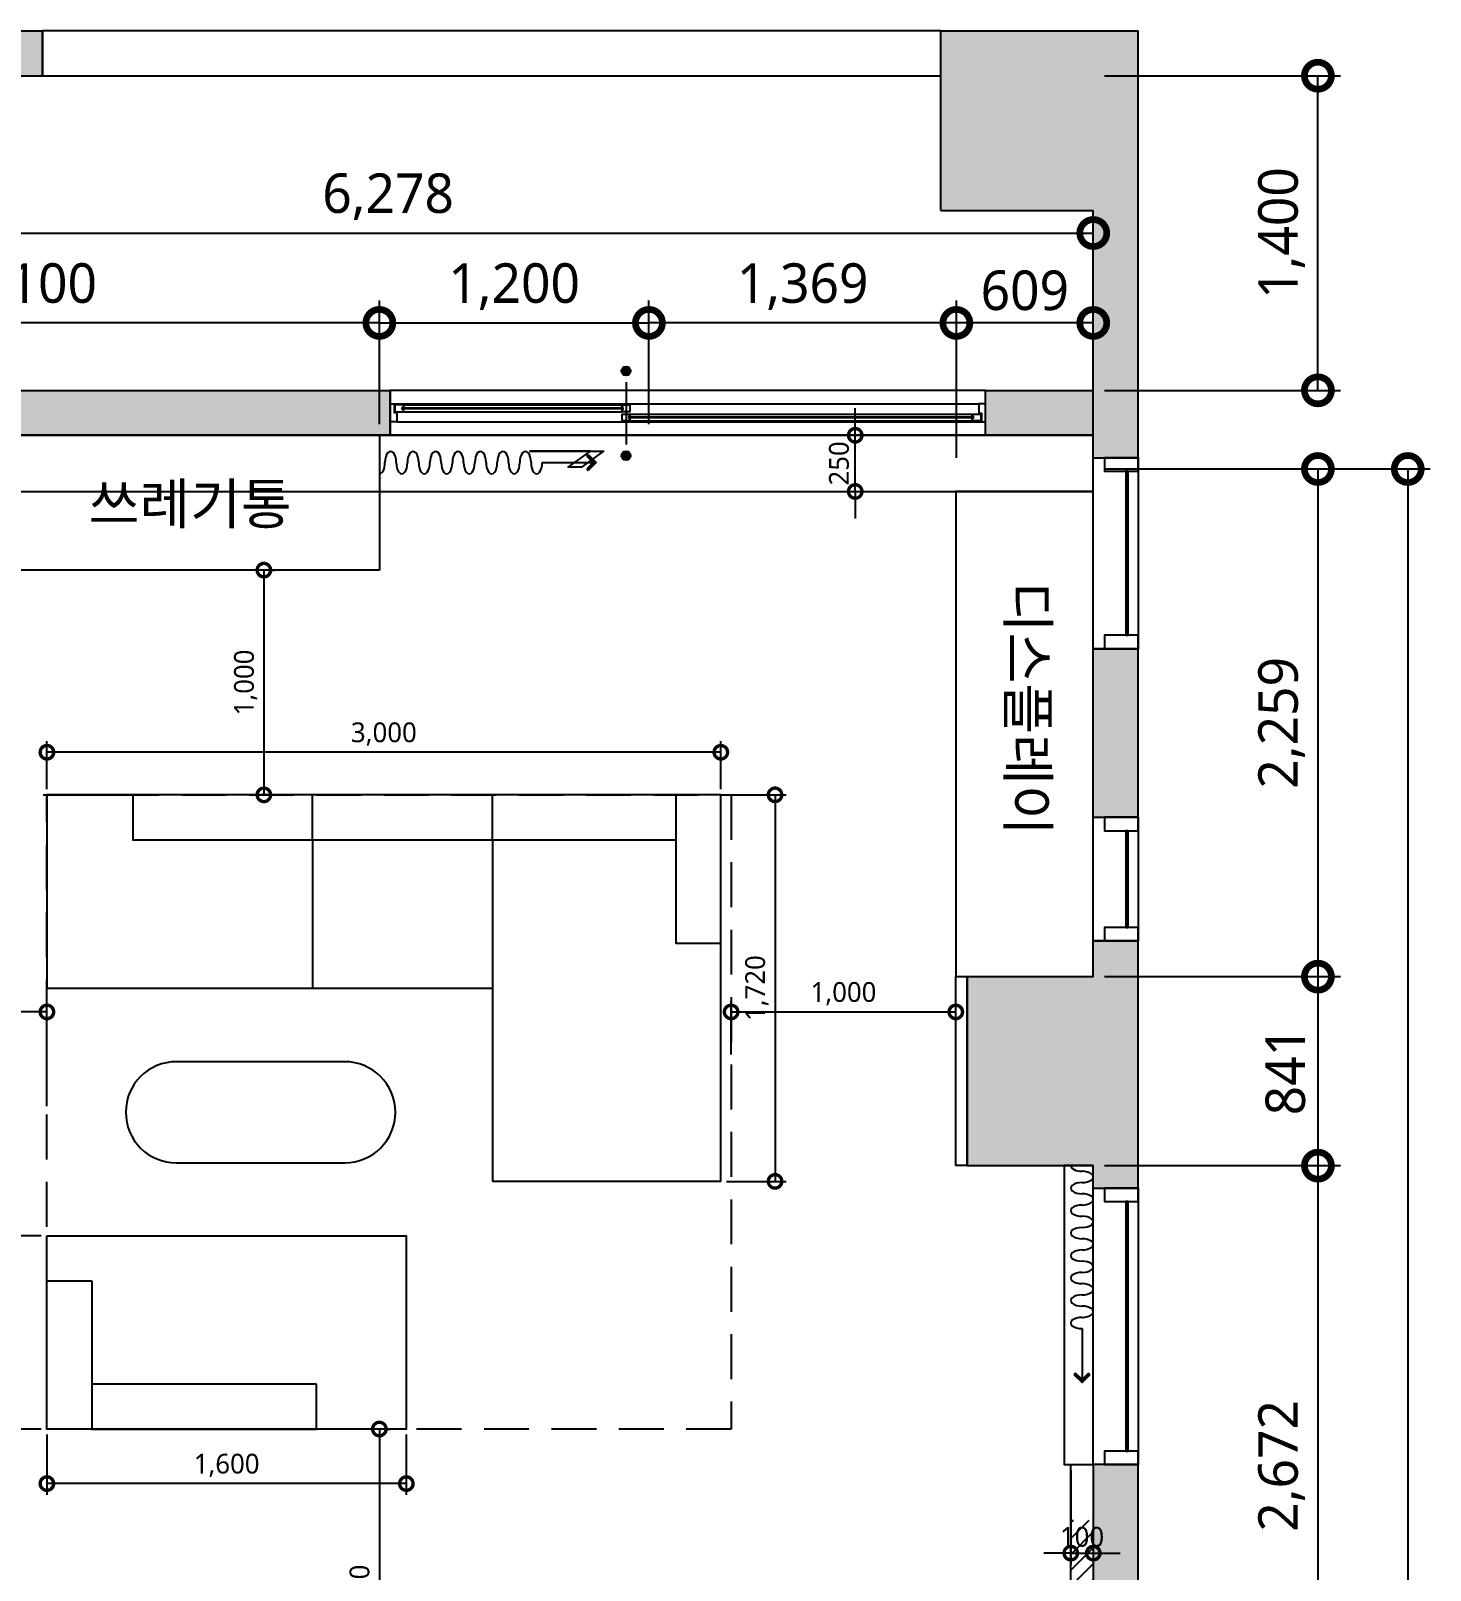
# Model space of a CAD drawing. Extents: x 11477420 to 23072185, y -28506554 to -14238804.
# Drawn here: x 11533144 to 11539374, y -14250285 to -14243434 of the extents above; entities that cross this region are included whole.
import ezdxf
from ezdxf.enums import TextEntityAlignment as Align

# ---------------------------------------------------------------- set-up
doc = ezdxf.new("R2010")
doc.units = 0
doc.header["$LTSCALE"] = 50
doc.header["$MEASUREMENT"] = 0
doc.linetypes.add('DH-HID2', pattern=[1.2, 0.8, -0.4])
doc.layers.get('0').update_dxf_attribs({"linetype": 'CONTINUOUS'})
doc.layers.get('DEFPOINTS').update_dxf_attribs({"linetype": 'CONTINUOUS'})
for name, color, linetype in [('01. F-소품', 3, 'CONTINUOUS'), ('03-TEXT', 3, 'CONTINUOUS'), ('06-LIGHT', 4, 'CONTINUOUS'), ('07-DIM WAL', 5, 'CONTINUOUS'), ('1.천장.벽체선(내벽)', 3, 'CONTINUOUS'), ('2CONTINUOUS', 2, 'CONTINUOUS'), ('3 가구-붙박이', 6, 'CONTINUOUS'), ('3.기호.계단선', 30, 'CONTINUOUS'), ('8.패턴선', 8, 'CONTINUOUS'), ('C-WIN', 4, 'CONTINUOUS'), ('CO-DOOR', 8, 'CONTINUOUS'), ('FINISH', 6, 'CONTINUOUS'), ('FU-FURM', 251, 'DH-HID2')]:
    doc.layers.add(name, color=color, linetype=linetype)
doc.styles.add('DAWIN', font='NanumSquareR.ttf')
doc.styles.add('맑은 고딕', font='malgun.ttf')
doc.linetypes.add('BATTING', pattern='A,0.00254,-2.54,[134,ltypeshp.shx,S=2.54,R=0,X=-2.54,Y=0],-5.08,[134,ltypeshp.shx,S=2.54,R=180,X=2.54,Y=0],-2.54', length=10.16254)
doc.dimstyles.new('40', dxfattribs={"dimscale": 40, "dimtxt": 2.2, "dimasz": 3, "dimexe": 1.25, "dimexo": 0.625, "dimtad": 1, "dimdec": 0, "dimzin": 0, "dimdsep": 46, "dimlunit": 6, "dimtxsty": 'DAWIN', "dimblk1": 'DOTSMALL', "dimblk2": 'DOTSMALL', "dimsah": 1, "dimcen": 0.001, "dimclrd": 1, "dimclre": 1, "dimclrt": 3, "dimadec": 0, "dimazin": 0, "dimtfac": 1, "dimtdec": 0, "dimtix": 1, "dimtmove": 2, "dimatfit": 3, "dimldrblk": 'DOTSMALL', "dimfxl": 0, "dimtolj": 1, "dimtzin": 0, "dimarcsym": 0})
doc.dimstyles.new('80', dxfattribs={"dimscale": 80, "dimtxt": 2.2, "dimasz": 3, "dimexe": 1.25, "dimexo": 0.625, "dimtad": 1, "dimdec": 0, "dimzin": 0, "dimdsep": 46, "dimlunit": 6, "dimtxsty": 'DAWIN', "dimblk1": 'DOTSMALL', "dimblk2": 'DOTSMALL', "dimsah": 1, "dimcen": 0.001, "dimclrd": 1, "dimclre": 1, "dimclrt": 3, "dimadec": 0, "dimazin": 0, "dimtfac": 1, "dimtdec": 0, "dimtix": 1, "dimtmove": 2, "dimatfit": 3, "dimldrblk": 'DOTSMALL', "dimfxl": 0, "dimtolj": 1, "dimtzin": 0, "dimarcsym": 0})

# ---------------------------------------------------------------- blocks, each defined once
blk = doc.blocks.new('flooor')
at = {"layer": '8.패턴선', "ltscale": 30}
h = blk.add_hatch(color=256, dxfattribs=at)
h.dxf.hatch_style = 1
h.paths.add_polyline_path([(11507656.8, -14172891.8), (11491856.8, -14172891.8), (11491856.8, -14188496.8), (11492056.8, -14188496.8), (11492056.8, -14187881.8), (11492216.8, -14187881.8), (11492216.8, -14187096.8), (11492056.8, -14187096.8), (11492056.8, -14177741.8), (11494956.8, -14177741.8), (11494956.8, -14177541.8), (11492056.8, -14177541.8), (11492056.8, -14173091.8), (11494756.8, -14173091.8), (11494756.8, -14176541.8), (11494956.8, -14176541.8), (11494956.8, -14173091.8), (11500056.8, -14173091.8), (11500056.8, -14176141.8), (11500256.8, -14176141.8), (11500256.8, -14173091.8), (11503456.8, -14173091.8), (11503456.8, -14176141.8), (11503656.8, -14176141.8), (11503656.8, -14175391.8), (11504256.8, -14175391.8), (11504256.8, -14175302.3), (11504246.8, -14175302.3), (11504246.8, -14175262.3), (11504256.8, -14175191.8), (11503656.8, -14175191.8), (11503656.8, -14173091.8), (11505856.8, -14173091.8), (11505856.8, -14175191.8), (11505256.8, -14175191.8), (11505256.8, -14175262.3), (11505266.8, -14175262.3), (11505266.8, -14175316.8), (11505256.8, -14175316.8), (11505256.8, -14175391.8), (11506056.8, -14175391.8), (11506056.8, -14174691.8), (11509204.8, -14174691.8), (11509204.8, -14174491.8), (11506056.8, -14174491.8), (11506056.8, -14173091.8), (11507656.8, -14173091.8)])
h.paths.add_polyline_path([(11499856.8, -14177741.8), (11504356.8, -14177741.8), (11504356.8, -14177541.8), (11499106.8, -14177541.8), (11499106.8, -14177566.8), (11499106.8, -14177716.8), (11499106.8, -14177741.8), (11499106.8, -14177991.8), (11499856.8, -14177991.8)], flags=17)
h.paths.add_polyline_path([(11506056.8, -14177541.8), (11505856.8, -14177541.8), (11505356.8, -14177541.8), (11505356.8, -14177741.8), (11505356.8, -14177941.8), (11506056.8, -14177941.8)], flags=17)
h.paths.add_polyline_path([(11512534.8, -14172891.8), (11511656.8, -14172891.8), (11511656.8, -14173091.8), (11511656.8, -14173691.8), (11512334.8, -14173691.8), (11512334.8, -14174491.8), (11511854.8, -14174491.8), (11511854.8, -14174691.8), (11512334.8, -14174691.8), (11512334.8, -14174791.8), (11512534.8, -14174791.8)])
h.paths.add_polyline_path([(11512534.8, -14175641.8), (11512384.8, -14175641.8), (11512334.8, -14175641.8), (11512334.8, -14176391.8), (11512534.8, -14176391.8)])
h.paths.add_polyline_path([(11512534.8, -14176941.8), (11512384.8, -14176941.8), (11512334.8, -14176941.8), (11512334.8, -14177100.8), (11511772.8, -14177100.8), (11511772.8, -14177941.8), (11512334.8, -14177941.8), (11512334.8, -14178041.8), (11512534.8, -14178041.8)])
h.paths.add_polyline_path([(11512534.8, -14179271.8), (11512384.8, -14179271.8), (11512334.8, -14179271.8), (11512334.8, -14179836.8), (11512534.8, -14179836.8)])
h.paths.add_polyline_path([(11512256.8, -14184446.8), (11511656.8, -14184446.8), (11511656.8, -14185146.8), (11512256.8, -14185146.8)])
h.paths.add_polyline_path([(11507213.8, -14187066.8), (11506733.8, -14187066.8), (11506733.8, -14187846.8), (11507213.8, -14187846.8)], flags=17)
h.paths.add_polyline_path([(11499706.8, -14186781.8), (11499221.8, -14186781.8), (11499221.8, -14187556.8), (11499706.8, -14187556.8)], flags=17)
at = {"layer": 'C-WIN', "ltscale": 30}
h = blk.add_hatch(color=256, dxfattribs=at)
h.dxf.hatch_style = 1
edge = h.paths.add_edge_path()
edge.add_arc((11510254.8, -14174405.7), 20, 0, 360)
h = blk.add_hatch(color=256, dxfattribs=at)
h.dxf.hatch_style = 1
edge = h.paths.add_edge_path()
edge.add_arc((11510254.8, -14174782.7), 20, 0, 360, ccw=False)
at = {"layer": '2CONTINUOUS', "ltscale": 30}
for p, q in [((11491856.8, -14172891.8), (11507656.8, -14172891.8)), ((11507656.8, -14173091.8), (11507656.8, -14172891.8)), ((11511656.8, -14172891.8), (11512534.8, -14172891.8)), ((11511656.8, -14173691.8), (11511656.8, -14172891.8)), ((11512534.8, -14174791.8), (11512534.8, -14172891.8)), ((11506056.8, -14173091.8), (11507656.8, -14173091.8)), ((11511656.8, -14173691.8), (11512334.8, -14173691.8)), ((11512334.8, -14174491.8), (11512334.8, -14173691.8)), ((11506056.8, -14174491.8), (11509204.8, -14174491.8)), ((11509204.8, -14174691.8), (11509204.8, -14174491.8)), ((11511854.8, -14174491.8), (11512334.8, -14174491.8)), ((11511854.8, -14174691.8), (11511854.8, -14174491.8)), ((11506056.8, -14174691.8), (11509204.8, -14174691.8)), ((11511854.8, -14174691.8), (11512334.8, -14174691.8)), ((11512334.8, -14174791.8), (11512334.8, -14174691.8)), ((11512334.8, -14174791.8), (11512534.8, -14174791.8)), ((11512334.8, -14176391.8), (11512334.8, -14175641.8)), ((11512334.8, -14175641.8), (11512534.8, -14175641.8)), ((11512534.8, -14176391.8), (11512534.8, -14175641.8)), ((11512334.8, -14176391.8), (11512534.8, -14176391.8)), ((11512334.8, -14177100.8), (11512334.8, -14176941.8)), ((11512334.8, -14176941.8), (11512534.8, -14176941.8)), ((11512534.8, -14178041.8), (11512534.8, -14176941.8)), ((11511772.8, -14177100.8), (11512334.8, -14177100.8)), ((11511772.8, -14177941.8), (11511772.8, -14177100.8)), ((11511772.8, -14177941.8), (11512334.8, -14177941.8)), ((11512334.8, -14178041.8), (11512334.8, -14177941.8)), ((11512334.8, -14178041.8), (11512534.8, -14178041.8))]:
    blk.add_line(p, q, dxfattribs=at)
blk.add_lwpolyline([(11512534.8, -14179271.8), (11512334.8, -14179271.8), (11512334.8, -14179836.8), (11512534.8, -14179836.8)], close=True, dxfattribs=at)
at = {"layer": 'C-WIN', "ltscale": 30}
for p, q in [((11510254.8, -14174455.7), (11510254.8, -14174732.7)), ((11509222.2, -14174551.8), (11511824.8, -14174551.8)), ((11509263.9, -14174556.8), (11510237.3, -14174556.8)), ((11509234.8, -14174592.9), (11509234.8, -14174590.8)), ((11509234.8, -14174631.8), (11511837.4, -14174631.8)), ((11509263.9, -14174586.8), (11510237.3, -14174586.8)), ((11510272.3, -14174597.1), (11511796.1, -14174597.1)), ((11510272.3, -14174627.1), (11511796.1, -14174627.1)), ((11512334.8, -14179271.8), (11512334.8, -14178041.8)), ((11512534.8, -14178041.8), (11512534.8, -14179271.8))]:
    blk.add_line(p, q, dxfattribs=at)
for points in [[(11507656.8, -14173091.8), (11511656.8, -14173091.8), (11511656.8, -14172891.8), (11507656.8, -14172891.8)], [(11509204.8, -14174691.8), (11511854.8, -14174691.8), (11511854.8, -14174491.8), (11509204.8, -14174491.8)], [(11509258.3, -14174568.5), (11509263.9, -14174566.8), (11509263.9, -14174556.8), (11509225.9, -14174556.8), (11509225.9, -14174586.8), (11509263.9, -14174586.8), (11509263.9, -14174576.8), (11509258.3, -14174575)], [(11510242.8, -14174568.5), (11510237.3, -14174566.8), (11510237.3, -14174556.8), (11510272.3, -14174556.8), (11510272.3, -14174586.8), (11510237.3, -14174586.8), (11510237.3, -14174576.8), (11510242.8, -14174575)], [(11510272.3, -14174627.1), (11510237.3, -14174627.1), (11510237.3, -14174597.1), (11510272.3, -14174597.1), (11510272.3, -14174607.1), (11510266.8, -14174608.9), (11510266.8, -14174615.3), (11510272.3, -14174617.1)], [(11511799.6, -14174614.1), (11510268.9, -14174614.1), (11510268.9, -14174610.1), (11511799.6, -14174610.1)], [(11511796.1, -14174607.1), (11511796.1, -14174597.1), (11511834.1, -14174597.1), (11511834.1, -14174627.1), (11511796.1, -14174627.1), (11511796.1, -14174617.1), (11511801.6, -14174615.3), (11511801.6, -14174608.9)], [(11512334.8, -14174791.8), (11512534.8, -14174791.8), (11512534.8, -14175641.8), (11512334.8, -14175641.8)], [(11512534.8, -14174851.8), (11512534.8, -14174791.8), (11512384.8, -14174791.8), (11512384.8, -14174851.8)], [(11512479.8, -14175581.8), (11512489.8, -14175581.8), (11512489.8, -14174851.8), (11512479.8, -14174851.8)], [(11512534.8, -14175641.8), (11512534.8, -14175581.8), (11512384.8, -14175581.8), (11512384.8, -14175641.8)], [(11512334.8, -14176391.8), (11512534.8, -14176391.8), (11512534.8, -14176941.8), (11512334.8, -14176941.8)], [(11512534.8, -14176451.8), (11512534.8, -14176391.8), (11512384.8, -14176391.8), (11512384.8, -14176451.8)], [(11512479.8, -14176881.8), (11512489.8, -14176881.8), (11512489.8, -14176451.8), (11512479.8, -14176451.8)], [(11512534.8, -14176941.8), (11512534.8, -14176881.8), (11512384.8, -14176881.8), (11512384.8, -14176941.8)], [(11512534.8, -14178101.8), (11512534.8, -14178041.8), (11512384.8, -14178041.8), (11512384.8, -14178101.8)], [(11512479.8, -14179211.8), (11512489.8, -14179211.8), (11512489.8, -14178101.8), (11512479.8, -14178101.8)], [(11512534.8, -14179271.8), (11512534.8, -14179211.8), (11512384.8, -14179211.8), (11512384.8, -14179271.8)]]:
    blk.add_lwpolyline(points, close=True, dxfattribs=at)
for points in [[(11509204.8, -14174560.8), (11509204.8, -14174551.8), (11509222.2, -14174551.8), (11509222.2, -14174590.8), (11509234.8, -14174590.8), (11509234.8, -14174631.8), (11509204.8, -14174631.8), (11509204.8, -14174622.8)], [(11511854.8, -14174560.9), (11511854.8, -14174551.8), (11511824.8, -14174551.8), (11511824.8, -14174592.9), (11511837.4, -14174592.9), (11511837.4, -14174631.8), (11511854.8, -14174631.8), (11511854.8, -14174622.9)], [(11510240.8, -14174573.8), (11509260.4, -14174573.8), (11509260.4, -14174569.8), (11510240.8, -14174569.8), (11510240.8, -14174573.8), (11510240.8, -14174569.8)], [(11509263.9, -14174566), (11509266.6, -14174567.3), (11509267.1, -14174568.3), (11509267.7, -14174569.8)], [(11509263.9, -14174577.5), (11509266.6, -14174576.2), (11509267.1, -14174575.2), (11509267.7, -14174573.8)], [(11510237.3, -14174566), (11510234.6, -14174567.3), (11510234, -14174568.3), (11510233.5, -14174569.8)], [(11510237.3, -14174577.5), (11510234.6, -14174576.2), (11510234, -14174575.2), (11510233.5, -14174573.8)], [(11510272.3, -14174606.3), (11510275.1, -14174607.7), (11510275.6, -14174608.7), (11510276.2, -14174610.1)], [(11510272.3, -14174617.9), (11510275.1, -14174616.5), (11510275.6, -14174615.5), (11510276.2, -14174614.1)], [(11511796.1, -14174606.3), (11511793.3, -14174607.7), (11511792.8, -14174608.7), (11511792.3, -14174610.1)], [(11511796.1, -14174617.9), (11511793.3, -14174616.5), (11511792.8, -14174615.5), (11511792.3, -14174614.1)]]:
    blk.add_lwpolyline(points, dxfattribs=at)
for centre in [(11510254.8, -14174405.7), (11510254.8, -14174782.7)]:
    blk.add_circle(centre, 20, dxfattribs=at)
at = {"layer": 'CO-DOOR', "color": 1}
blk.add_lwpolyline([(11509825.6, -14174761.8), (11510154.8, -14174761.8), (11510056.2, -14174834.1), (11509997.8, -14174834.1), (11510096.5, -14174761.8), (11509825.6, -14174761.8)], close=True, dxfattribs=at)
blk = doc.blocks.new('_DOTSMALL')
at = {"color": 0, "linetype": 'ByBlock', "const_width": 0.5}
blk.add_lwpolyline([(-0.0625, 0, 1), (0.0625, 0, 1)], format="xyb", close=True, dxfattribs=at)
blk = doc.blocks.new('*D59')
at = {"layer": '07-DIM WAL', "color": 1, "lineweight": -2, "ltscale": 30}
for p, q in [((11531596.1, -14245184.4), (11531596.1, -14244234.4)), ((11537874.1, -14245334.4), (11537874.1, -14244234.4)), ((11531596.1, -14244334.4), (11537874.1, -14244334.4))]:
    blk.add_line(p, q, dxfattribs=at)
at = {"layer": 'DEFPOINTS', "color": 0, "ltscale": 30}
for p in [(11537874.1, -14244334.4), (11531596.1, -14245234.4), (11537874.1, -14245384.4)]:
    blk.add_point(p, dxfattribs=at)
at = {"layer": '07-DIM WAL', "color": 1, "lineweight": -2, "ltscale": 30, "xscale": 240, "yscale": 240, "zscale": 240, "rotation": 180}
blk.add_blockref('_DOTSMALL', (11531596.1, -14244334.4), dxfattribs=at)
at = {"layer": '07-DIM WAL', "color": 1, "lineweight": -2, "ltscale": 30, "xscale": 240, "yscale": 240, "zscale": 240}
blk.add_blockref('_DOTSMALL', (11537874.1, -14244334.4), dxfattribs=at)
at = {"layer": '07-DIM WAL', "color": 3, "ltscale": 30, "insert": (11534735.1, -14244172.9), "char_height": 176, "attachment_point": 5, "style": 'DAWIN'}
blk.add_mtext('\\A1;6,278', dxfattribs=at)
blk = doc.blocks.new('*D60')
at = {"layer": '07-DIM WAL', "color": 1, "lineweight": -2, "ltscale": 30}
for p, q in [((11537264.7, -14245334.4), (11537264.7, -14244634.4)), ((11537874.1, -14245334.4), (11537874.1, -14244634.4)), ((11537874.1, -14244734.4), (11537264.7, -14244734.4))]:
    blk.add_line(p, q, dxfattribs=at)
at = {"layer": 'DEFPOINTS', "color": 0, "ltscale": 30}
for p in [(11537264.7, -14244734.4), (11537264.7, -14245384.4), (11537874.1, -14245384.4)]:
    blk.add_point(p, dxfattribs=at)
at = {"layer": '07-DIM WAL', "color": 1, "lineweight": -2, "ltscale": 30, "xscale": 240, "yscale": 240, "zscale": 240, "rotation": 180}
blk.add_blockref('_DOTSMALL', (11537264.7, -14244734.4), dxfattribs=at)
at = {"layer": '07-DIM WAL', "color": 1, "lineweight": -2, "ltscale": 30, "xscale": 240, "yscale": 240, "zscale": 240}
blk.add_blockref('_DOTSMALL', (11537874.1, -14244734.4), dxfattribs=at)
at = {"layer": '07-DIM WAL', "color": 3, "ltscale": 30, "insert": (11537569.4, -14244590.4), "char_height": 176, "attachment_point": 5, "style": 'DAWIN'}
blk.add_mtext('\\A1;609', dxfattribs=at)
blk = doc.blocks.new('*D61')
at = {"layer": '07-DIM WAL', "color": 1, "lineweight": -2, "ltscale": 30}
for p, q in [((11535896.1, -14245184.4), (11535896.1, -14244634.4)), ((11537264.7, -14245334.4), (11537264.7, -14244634.4)), ((11537264.7, -14244734.4), (11535896.1, -14244734.4))]:
    blk.add_line(p, q, dxfattribs=at)
at = {"layer": 'DEFPOINTS', "color": 0, "ltscale": 30}
for p in [(11535896.1, -14244734.4), (11535896.1, -14245234.4), (11537264.7, -14245384.4)]:
    blk.add_point(p, dxfattribs=at)
at = {"layer": '07-DIM WAL', "color": 1, "lineweight": -2, "ltscale": 30, "xscale": 240, "yscale": 240, "zscale": 240, "rotation": 180}
blk.add_blockref('_DOTSMALL', (11535896.1, -14244734.4), dxfattribs=at)
at = {"layer": '07-DIM WAL', "color": 1, "lineweight": -2, "ltscale": 30, "xscale": 240, "yscale": 240, "zscale": 240}
blk.add_blockref('_DOTSMALL', (11537264.7, -14244734.4), dxfattribs=at)
at = {"layer": '07-DIM WAL', "color": 3, "ltscale": 30, "insert": (11536580.4, -14244572.9), "char_height": 176, "attachment_point": 5, "style": 'DAWIN'}
blk.add_mtext('\\A1;1,369', dxfattribs=at)
blk = doc.blocks.new('*D62')
at = {"layer": '07-DIM WAL', "color": 1, "lineweight": -2, "ltscale": 30}
for p, q in [((11534696.1, -14245184.4), (11534696.1, -14244634.4)), ((11535896.1, -14245184.4), (11535896.1, -14244634.4)), ((11534696.1, -14244734.4), (11535896.1, -14244734.4))]:
    blk.add_line(p, q, dxfattribs=at)
at = {"layer": 'DEFPOINTS', "color": 0, "ltscale": 30}
for p in [(11535896.1, -14244734.4), (11534696.1, -14245234.4), (11535896.1, -14245234.4)]:
    blk.add_point(p, dxfattribs=at)
at = {"layer": '07-DIM WAL', "color": 1, "lineweight": -2, "ltscale": 30, "xscale": 240, "yscale": 240, "zscale": 240, "rotation": 180}
blk.add_blockref('_DOTSMALL', (11534696.1, -14244734.4), dxfattribs=at)
at = {"layer": '07-DIM WAL', "color": 1, "lineweight": -2, "ltscale": 30, "xscale": 240, "yscale": 240, "zscale": 240}
blk.add_blockref('_DOTSMALL', (11535896.1, -14244734.4), dxfattribs=at)
at = {"layer": '07-DIM WAL', "color": 3, "ltscale": 30, "insert": (11535296.1, -14244572.9), "char_height": 176, "attachment_point": 5, "style": 'DAWIN'}
blk.add_mtext('\\A1;1,200', dxfattribs=at)
blk = doc.blocks.new('*D63')
at = {"layer": '07-DIM WAL', "color": 1, "lineweight": -2, "ltscale": 30}
for p, q in [((11531596.1, -14245184.4), (11531596.1, -14244634.4)), ((11534696.1, -14245184.4), (11534696.1, -14244634.4)), ((11534696.1, -14244734.4), (11531596.1, -14244734.4))]:
    blk.add_line(p, q, dxfattribs=at)
at = {"layer": 'DEFPOINTS', "color": 0, "ltscale": 30}
for p in [(11531596.1, -14244734.4), (11531596.1, -14245234.4), (11534696.1, -14245234.4)]:
    blk.add_point(p, dxfattribs=at)
at = {"layer": '07-DIM WAL', "color": 1, "lineweight": -2, "ltscale": 30, "xscale": 240, "yscale": 240, "zscale": 240, "rotation": 180}
blk.add_blockref('_DOTSMALL', (11531596.1, -14244734.4), dxfattribs=at)
at = {"layer": '07-DIM WAL', "color": 1, "lineweight": -2, "ltscale": 30, "xscale": 240, "yscale": 240, "zscale": 240}
blk.add_blockref('_DOTSMALL', (11534696.1, -14244734.4), dxfattribs=at)
at = {"layer": '07-DIM WAL', "color": 3, "ltscale": 30, "insert": (11533146.1, -14244572.9), "char_height": 176, "attachment_point": 5, "style": 'DAWIN'}
blk.add_mtext('\\A1;3,100', dxfattribs=at)
blk = doc.blocks.new('*D64')
at = {"layer": '07-DIM WAL', "color": 1, "lineweight": -2, "ltscale": 30}
for p, q in [((11537924.1, -14245384.4), (11538974.1, -14245384.4)), ((11538874.1, -14245384.4), (11538874.1, -14247643.4)), ((11537924.1, -14247643.4), (11538974.1, -14247643.4))]:
    blk.add_line(p, q, dxfattribs=at)
at = {"layer": 'DEFPOINTS', "color": 0, "ltscale": 30}
for p in [(11537874.1, -14245384.4), (11537874.1, -14247643.4), (11538874.1, -14247643.4)]:
    blk.add_point(p, dxfattribs=at)
at = {"layer": '07-DIM WAL', "color": 1, "lineweight": -2, "ltscale": 30, "xscale": 240, "yscale": 240, "zscale": 240}
for p, rotation in [((11538874.1, -14245384.4), 90), ((11538874.1, -14247643.4), 270)]:
    blk.add_blockref('_DOTSMALL', p, dxfattribs=dict(at, rotation=rotation))
at = {"layer": '07-DIM WAL', "color": 3, "ltscale": 30, "insert": (11538712.5, -14246513.9), "char_height": 176, "attachment_point": 5, "rotation": 90, "style": 'DAWIN'}
blk.add_mtext('\\A1;2,259', dxfattribs=at)
blk = doc.blocks.new('*D66')
at = {"layer": '07-DIM WAL', "color": 1, "lineweight": -2, "ltscale": 30}
for p, q in [((11537924.1, -14247643.4), (11538974.1, -14247643.4)), ((11538874.1, -14247643.4), (11538874.1, -14248484.4)), ((11537924.1, -14248484.4), (11538974.1, -14248484.4))]:
    blk.add_line(p, q, dxfattribs=at)
at = {"layer": 'DEFPOINTS', "color": 0, "ltscale": 30}
for p in [(11537874.1, -14247643.4), (11537874.1, -14248484.4), (11538874.1, -14248484.4)]:
    blk.add_point(p, dxfattribs=at)
at = {"layer": '07-DIM WAL', "color": 1, "lineweight": -2, "ltscale": 30, "xscale": 240, "yscale": 240, "zscale": 240}
for p, rotation in [((11538874.1, -14247643.4), 90), ((11538874.1, -14248484.4), 270)]:
    blk.add_blockref('_DOTSMALL', p, dxfattribs=dict(at, rotation=rotation))
at = {"layer": '07-DIM WAL', "color": 3, "ltscale": 30, "insert": (11538730, -14248063.9), "char_height": 176, "attachment_point": 5, "rotation": 90, "style": 'DAWIN'}
blk.add_mtext('\\A1;841', dxfattribs=at)
blk = doc.blocks.new('*D84')
at = {"layer": '07-DIM WAL', "color": 1, "lineweight": -2, "ltscale": 30}
for p, q in [((11537924.1, -14243634.4), (11538974.1, -14243634.4)), ((11538874.1, -14245034.4), (11538874.1, -14243634.4)), ((11537924.1, -14245034.4), (11538974.1, -14245034.4))]:
    blk.add_line(p, q, dxfattribs=at)
at = {"layer": 'DEFPOINTS', "color": 0, "ltscale": 30}
for p in [(11537874.1, -14243634.4), (11538874.1, -14243634.4), (11537874.1, -14245034.4)]:
    blk.add_point(p, dxfattribs=at)
at = {"layer": '07-DIM WAL', "color": 1, "lineweight": -2, "ltscale": 30, "xscale": 240, "yscale": 240, "zscale": 240}
for p, rotation in [((11538874.1, -14243634.4), 90), ((11538874.1, -14245034.4), 270)]:
    blk.add_blockref('_DOTSMALL', p, dxfattribs=dict(at, rotation=rotation))
at = {"layer": '07-DIM WAL', "color": 3, "ltscale": 30, "insert": (11538712.5, -14244334.4), "char_height": 176, "attachment_point": 5, "rotation": 90, "style": 'DAWIN'}
blk.add_mtext('\\A1;1,400', dxfattribs=at)
blk = doc.blocks.new('*D85')
at = {"layer": '07-DIM WAL', "color": 1, "lineweight": -2, "ltscale": 30}
for p, q in [((11537774.1, -14249839.4), (11537774.1, -14250258.6)), ((11537874.1, -14249839.4), (11537874.1, -14250258.6)), ((11537774.1, -14250208.6), (11537654.1, -14250208.6)), ((11537774.1, -14250208.6), (11537874.1, -14250208.6)), ((11537874.1, -14250208.6), (11537994.1, -14250208.6))]:
    blk.add_line(p, q, dxfattribs=at)
at = {"layer": 'DEFPOINTS', "color": 0, "ltscale": 30}
for p in [(11537774.1, -14249814.4), (11537874.1, -14249814.4), (11537874.1, -14250208.6)]:
    blk.add_point(p, dxfattribs=at)
at = {"layer": '07-DIM WAL', "color": 1, "lineweight": -2, "ltscale": 30, "xscale": 120, "yscale": 120, "zscale": 120}
blk.add_blockref('_DOTSMALL', (11537774.1, -14250208.6), dxfattribs=at)
at = {"layer": '07-DIM WAL', "color": 1, "lineweight": -2, "ltscale": 30, "xscale": 120, "yscale": 120, "zscale": 120, "rotation": 180}
blk.add_blockref('_DOTSMALL', (11537874.1, -14250208.6), dxfattribs=at)
at = {"layer": '07-DIM WAL', "color": 3, "ltscale": 30, "insert": (11537824.1, -14250136.6), "char_height": 88, "attachment_point": 5, "style": 'DAWIN'}
blk.add_mtext('\\A1;100', dxfattribs=at)
blk = doc.blocks.new('FFSFDF')
at = {"layer": '01. F-소품'}
blk.add_hatch(color=8, dxfattribs=at).paths.add_polyline_path([(1567672.9, 1746751.1), (1567679.9, 1746744.1), (1567715.3, 1746779.4), (1567679.9, 1746814.8), (1567672.9, 1746807.7), (1567701.2, 1746779.4)])
at = {"layer": '01. F-소품', "color": 8}
for p, q in [((1567672.9, 1746807.7), (1567679.9, 1746814.8)), ((1567474.8, 1746779.4), (1567701.2, 1746779.4)), ((1567672.9, 1746751.1), (1567679.9, 1746744.1))]:
    blk.add_line(p, q, dxfattribs=at)
for points in [[(1567672.9, 1746807.7), (1567701.2, 1746779.4), (1567672.9, 1746751.1)], [(1567679.9, 1746814.8), (1567715.3, 1746779.4), (1567679.9, 1746744.1)]]:
    blk.add_lwpolyline(points, dxfattribs=at)
for centre, start_param, end_param in [((1566799.8, 1746779.4), 1.570796, 4.712389), ((1566899.8, 1746779.4), 1.570796, 4.712389), ((1566999.8, 1746779.4), 1.570796, 4.712389), ((1567099.8, 1746779.4), 1.570796, 4.712389), ((1567199.8, 1746779.4), 1.570796, 4.712389), ((1567299.8, 1746779.4), 1.570796, 4.712389), ((1567399.8, 1746779.4), 1.570796, 4.712389), ((1566749.8, 1746779.4), 6.283185, 7.853982), ((1566849.8, 1746779.4), 4.712389, 7.853982), ((1566949.8, 1746779.4), 4.712389, 7.853982), ((1567049.8, 1746779.4), 4.712389, 7.853982), ((1567149.8, 1746779.4), 4.712389, 7.853982), ((1567249.8, 1746779.4), 4.712389, 7.853982), ((1567349.8, 1746779.4), 4.712389, 7.853982), ((1567449.8, 1746779.4), 4.712389, 7.853982)]:
    blk.add_ellipse(centre, major_axis=(0, -50), ratio=0.5, start_param=start_param, end_param=end_param, dxfattribs=at)
blk = doc.blocks.new('*D92')
at = {"layer": '07-DIM WAL', "color": 1, "lineweight": -2, "ltscale": 30}
for p, q in [((11537924.1, -14245384.4), (11539374.1, -14245384.4)), ((11539274.1, -14245384.4), (11539274.1, -14258839.4)), ((11537924.1, -14258839.4), (11539374.1, -14258839.4))]:
    blk.add_line(p, q, dxfattribs=at)
at = {"layer": 'DEFPOINTS', "color": 0, "ltscale": 30}
for p in [(11537874.1, -14245384.4), (11537874.1, -14258839.4), (11539274.1, -14258839.4)]:
    blk.add_point(p, dxfattribs=at)
at = {"layer": '07-DIM WAL', "color": 1, "lineweight": -2, "ltscale": 30, "xscale": 240, "yscale": 240, "zscale": 240}
for p, rotation in [((11539274.1, -14245384.4), 90), ((11539274.1, -14258839.4), 270)]:
    blk.add_blockref('_DOTSMALL', p, dxfattribs=dict(at, rotation=rotation))
at = {"layer": '07-DIM WAL', "color": 3, "ltscale": 30, "insert": (11539112.5, -14252111.9), "char_height": 176, "attachment_point": 5, "rotation": 90, "style": 'DAWIN'}
blk.add_mtext('\\A1;13,455', dxfattribs=at)
blk = doc.blocks.new('*D110')
at = {"layer": '07-DIM WAL', "color": 1, "lineweight": -2, "ltscale": 30}
for p, q in [((11537924.1, -14248484.4), (11538974.1, -14248484.4)), ((11538874.1, -14248484.4), (11538874.1, -14251156)), ((11537824.1, -14251156), (11538974.1, -14251156))]:
    blk.add_line(p, q, dxfattribs=at)
at = {"layer": 'DEFPOINTS', "color": 0, "ltscale": 30}
for p in [(11537874.1, -14248484.4), (11537774.1, -14251156), (11538874.1, -14251156)]:
    blk.add_point(p, dxfattribs=at)
at = {"layer": '07-DIM WAL', "color": 1, "lineweight": -2, "ltscale": 30, "xscale": 240, "yscale": 240, "zscale": 240}
for p, rotation in [((11538874.1, -14248484.4), 90), ((11538874.1, -14251156), 270)]:
    blk.add_blockref('_DOTSMALL', p, dxfattribs=dict(at, rotation=rotation))
at = {"layer": '07-DIM WAL', "color": 3, "ltscale": 30, "insert": (11538712.5, -14249820.2), "char_height": 176, "attachment_point": 5, "rotation": 90, "style": 'DAWIN'}
blk.add_mtext('\\A1;2,672', dxfattribs=at)
blk = doc.blocks.new('*D130')
at = {"layer": '07-DIM WAL', "color": 1, "lineweight": -2, "ltscale": 10}
for p, q in [((11531584.8, -14250137.9), (11531448.9, -14250336.2)), ((11533331.7, -14251566.1), (11531477.1, -14250295)), ((11533439.4, -14251409.1), (11533303.4, -14251607.4))]:
    blk.add_line(p, q, dxfattribs=at)
at = {"layer": 'DEFPOINTS', "color": 0, "ltscale": 10}
for p in [(11531598.9, -14250117.3), (11531477.1, -14250295), (11533453.5, -14251388.5)]:
    blk.add_point(p, dxfattribs=at)
at = {"layer": '07-DIM WAL', "color": 1, "lineweight": -2, "ltscale": 10, "xscale": 120, "yscale": 120, "zscale": 120}
for p, rotation in [((11531477.1, -14250295), 145.5725427330073), ((11533331.7, -14251566.1), 325.5725427330073)]:
    blk.add_blockref('_DOTSMALL', p, dxfattribs=dict(at, rotation=rotation))
at = {"layer": '07-DIM WAL', "color": 3, "ltscale": 10, "insert": (11532450.1, -14250863.9), "char_height": 88, "attachment_point": 5, "rotation": 325.57254, "style": 'DAWIN'}
blk.add_mtext('\\A1;2,248', dxfattribs=at)
blk = doc.blocks.new('*D432')
at = {"layer": '07-DIM WAL', "color": 1, "lineweight": -2, "ltscale": 10}
for p, q in [((11534182, -14245834.4), (11534182, -14246834.4)), ((11534207, -14245834.4), (11534232, -14245834.4)), ((11534207, -14246834.4), (11534232, -14246834.4))]:
    blk.add_line(p, q, dxfattribs=at)
at = {"layer": 'DEFPOINTS', "color": 0, "ltscale": 10}
for p in [(11534182, -14245834.4), (11534182, -14246834.4), (11534182, -14246834.4)]:
    blk.add_point(p, dxfattribs=at)
at = {"layer": '07-DIM WAL', "color": 1, "lineweight": -2, "ltscale": 10, "xscale": 120, "yscale": 120, "zscale": 120}
for p, rotation in [((11534182, -14245834.4), 90), ((11534182, -14246834.4), 270)]:
    blk.add_blockref('_DOTSMALL', p, dxfattribs=dict(at, rotation=rotation))
at = {"layer": '07-DIM WAL', "color": 3, "ltscale": 10, "insert": (11534101.2, -14246334.4), "char_height": 88, "attachment_point": 5, "rotation": 90, "style": 'DAWIN'}
blk.add_mtext('\\A1;1,000', dxfattribs=at)
blk = doc.blocks.new('*D434')
at = {"layer": '07-DIM WAL', "color": 1, "lineweight": -2, "ltscale": 10}
for p, q in [((11534696.1, -14249656.4), (11534696.1, -14251156.4)), ((11534721.1, -14249656.4), (11534746.1, -14249656.4)), ((11534721.1, -14251156.4), (11534746.1, -14251156.4))]:
    blk.add_line(p, q, dxfattribs=at)
at = {"layer": 'DEFPOINTS', "color": 0, "ltscale": 10}
for p in [(11534696.1, -14249656.4), (11534696.1, -14251156.4), (11534696.1, -14251156.4)]:
    blk.add_point(p, dxfattribs=at)
at = {"layer": '07-DIM WAL', "color": 1, "lineweight": -2, "ltscale": 10, "xscale": 120, "yscale": 120, "zscale": 120}
for p, rotation in [((11534696.1, -14249656.4), 90), ((11534696.1, -14251156.4), 270)]:
    blk.add_blockref('_DOTSMALL', p, dxfattribs=dict(at, rotation=rotation))
at = {"layer": '07-DIM WAL', "color": 3, "ltscale": 10, "insert": (11534615.3, -14250406.4), "char_height": 88, "attachment_point": 5, "rotation": 90, "style": 'DAWIN'}
blk.add_mtext('\\A1;1,500', dxfattribs=at)
blk = doc.blocks.new('*D435')
at = {"layer": '07-DIM WAL', "color": 1, "lineweight": -2, "ltscale": 10}
for p, q in [((11536262.1, -14247989.3), (11536262.1, -14247750.4)), ((11537262.1, -14247989.3), (11537262.1, -14247750.4)), ((11536262.1, -14247800.4), (11537262.1, -14247800.4))]:
    blk.add_line(p, q, dxfattribs=at)
at = {"layer": 'DEFPOINTS', "color": 0, "ltscale": 10}
for p in [(11537262.1, -14247800.4), (11536262.1, -14248014.3), (11537262.1, -14248014.3)]:
    blk.add_point(p, dxfattribs=at)
at = {"layer": '07-DIM WAL', "color": 1, "lineweight": -2, "ltscale": 10, "xscale": 120, "yscale": 120, "zscale": 120, "rotation": 180}
blk.add_blockref('_DOTSMALL', (11536262.1, -14247800.4), dxfattribs=at)
at = {"layer": '07-DIM WAL', "color": 1, "lineweight": -2, "ltscale": 10, "xscale": 120, "yscale": 120, "zscale": 120}
blk.add_blockref('_DOTSMALL', (11537262.1, -14247800.4), dxfattribs=at)
at = {"layer": '07-DIM WAL', "color": 3, "ltscale": 10, "insert": (11536762.1, -14247719.6), "char_height": 88, "attachment_point": 5, "style": 'DAWIN'}
blk.add_mtext('\\A1;1,000', dxfattribs=at)
blk = doc.blocks.new('*D437')
at = {"layer": '07-DIM WAL', "color": 1, "lineweight": -2, "ltscale": 10}
for p, q in [((11531716.1, -14248220.4), (11531716.1, -14247750.4)), ((11533216.1, -14248220.4), (11533216.1, -14247750.4)), ((11533216.1, -14247800.4), (11531716.1, -14247800.4))]:
    blk.add_line(p, q, dxfattribs=at)
at = {"layer": 'DEFPOINTS', "color": 0, "ltscale": 10}
for p in [(11531716.1, -14247800.4), (11531716.1, -14248245.4), (11533216.1, -14248245.4)]:
    blk.add_point(p, dxfattribs=at)
at = {"layer": '07-DIM WAL', "color": 1, "lineweight": -2, "ltscale": 10, "xscale": 120, "yscale": 120, "zscale": 120, "rotation": 180}
blk.add_blockref('_DOTSMALL', (11531716.1, -14247800.4), dxfattribs=at)
at = {"layer": '07-DIM WAL', "color": 1, "lineweight": -2, "ltscale": 10, "xscale": 120, "yscale": 120, "zscale": 120}
blk.add_blockref('_DOTSMALL', (11533216.1, -14247800.4), dxfattribs=at)
at = {"layer": '07-DIM WAL', "color": 3, "ltscale": 10, "insert": (11532466.1, -14247719.6), "char_height": 88, "attachment_point": 5, "style": 'DAWIN'}
blk.add_mtext('\\A1;1,500', dxfattribs=at)
blk = doc.blocks.new('*D439')
at = {"layer": '07-DIM WAL', "color": 1, "lineweight": -2, "ltscale": 10}
for p, q in [((11536814.4, -14245234.4), (11536814.4, -14245114.4)), ((11536814.4, -14245484.4), (11536814.4, -14245234.4)), ((11536839.4, -14245234.4), (11536864.4, -14245234.4)), ((11536814.4, -14245484.4), (11536814.4, -14245604.4)), ((11536839.4, -14245484.4), (11536864.4, -14245484.4))]:
    blk.add_line(p, q, dxfattribs=at)
at = {"layer": 'DEFPOINTS', "color": 0, "ltscale": 10}
for p in [(11536814.4, -14245234.4), (11536814.4, -14245234.4), (11536814.4, -14245484.4)]:
    blk.add_point(p, dxfattribs=at)
at = {"layer": '07-DIM WAL', "color": 1, "lineweight": -2, "ltscale": 10, "xscale": 120, "yscale": 120, "zscale": 120}
for p, rotation in [((11536814.4, -14245234.4), 270), ((11536814.4, -14245484.4), 90)]:
    blk.add_blockref('_DOTSMALL', p, dxfattribs=dict(at, rotation=rotation))
at = {"layer": '07-DIM WAL', "color": 3, "ltscale": 10, "insert": (11536742.3, -14245359.4), "char_height": 88, "attachment_point": 5, "rotation": 90, "style": 'DAWIN'}
blk.add_mtext('\\A1;250', dxfattribs=at)
blk = doc.blocks.new('*D446')
at = {"layer": '3.기호.계단선', "color": 1, "linetype": 'BATTING', "lineweight": -2, "ltscale": 10}
for p, q in [((11533216.1, -14246809.4), (11533216.1, -14246594.9)), ((11536216.1, -14246809.4), (11536216.1, -14246594.9)), ((11536216.1, -14246644.9), (11533216.1, -14246644.9))]:
    blk.add_line(p, q, dxfattribs=at)
at = {"layer": 'DEFPOINTS', "color": 0, "linetype": 'BATTING', "ltscale": 10}
for p in [(11533216.1, -14246644.9), (11533216.1, -14246834.4), (11536216.1, -14246834.4)]:
    blk.add_point(p, dxfattribs=at)
at = {"layer": '3.기호.계단선', "color": 1, "linetype": 'BATTING', "lineweight": -2, "ltscale": 10, "xscale": 120, "yscale": 120, "zscale": 120, "rotation": 180}
blk.add_blockref('_DOTSMALL', (11533216.1, -14246644.9), dxfattribs=at)
at = {"layer": '3.기호.계단선', "color": 1, "linetype": 'BATTING', "lineweight": -2, "ltscale": 10, "xscale": 120, "yscale": 120, "zscale": 120}
blk.add_blockref('_DOTSMALL', (11536216.1, -14246644.9), dxfattribs=at)
at = {"layer": '3.기호.계단선', "color": 3, "linetype": 'BATTING', "ltscale": 10, "insert": (11534716.1, -14246564.1), "char_height": 88, "attachment_point": 5, "style": 'DAWIN'}
blk.add_mtext('\\A1;3,000', dxfattribs=at)
blk = doc.blocks.new('*D447')
at = {"layer": '3.기호.계단선', "color": 1, "linetype": 'BATTING', "lineweight": -2, "ltscale": 10}
for p, q in [((11536241.1, -14246834.4), (11536507.5, -14246834.4)), ((11536457.5, -14246834.4), (11536457.5, -14248554.4)), ((11536241.1, -14248554.4), (11536507.5, -14248554.4))]:
    blk.add_line(p, q, dxfattribs=at)
at = {"layer": 'DEFPOINTS', "color": 0, "linetype": 'BATTING', "ltscale": 10}
for p in [(11536216.1, -14246834.4), (11536216.1, -14248554.4), (11536457.5, -14248554.4)]:
    blk.add_point(p, dxfattribs=at)
at = {"layer": '3.기호.계단선', "color": 1, "linetype": 'BATTING', "lineweight": -2, "ltscale": 10, "xscale": 120, "yscale": 120, "zscale": 120}
for p, rotation in [((11536457.5, -14246834.4), 90), ((11536457.5, -14248554.4), 270)]:
    blk.add_blockref('_DOTSMALL', p, dxfattribs=dict(at, rotation=rotation))
at = {"layer": '3.기호.계단선', "color": 3, "linetype": 'BATTING', "ltscale": 10, "insert": (11536376.7, -14247694.4), "char_height": 88, "attachment_point": 5, "rotation": 90, "style": 'DAWIN'}
blk.add_mtext('\\A1;1,720', dxfattribs=at)
blk = doc.blocks.new('*D448')
at = {"layer": '3.기호.계단선', "color": 1, "linetype": 'BATTING', "lineweight": -2, "ltscale": 10}
for p, q in [((11533216.1, -14249681.4), (11533216.1, -14249949.2)), ((11534816.1, -14249681.4), (11534816.1, -14249949.2)), ((11534816.1, -14249899.2), (11533216.1, -14249899.2))]:
    blk.add_line(p, q, dxfattribs=at)
at = {"layer": 'DEFPOINTS', "color": 0, "linetype": 'BATTING', "ltscale": 10}
for p in [(11533216.1, -14249656.4), (11534816.1, -14249656.4), (11533216.1, -14249899.2)]:
    blk.add_point(p, dxfattribs=at)
at = {"layer": '3.기호.계단선', "color": 1, "linetype": 'BATTING', "lineweight": -2, "ltscale": 10, "xscale": 120, "yscale": 120, "zscale": 120, "rotation": 180}
blk.add_blockref('_DOTSMALL', (11533216.1, -14249899.2), dxfattribs=at)
at = {"layer": '3.기호.계단선', "color": 1, "linetype": 'BATTING', "lineweight": -2, "ltscale": 10, "xscale": 120, "yscale": 120, "zscale": 120}
blk.add_blockref('_DOTSMALL', (11534816.1, -14249899.2), dxfattribs=at)
at = {"layer": '3.기호.계단선', "color": 3, "linetype": 'BATTING', "ltscale": 10, "insert": (11534016.1, -14249818.4), "char_height": 88, "attachment_point": 5, "style": 'DAWIN'}
blk.add_mtext('\\A1;1,600', dxfattribs=at)
blk = doc.blocks.new('*D449')
at = {"layer": '3.기호.계단선', "color": 1, "linetype": 'BATTING', "lineweight": -2, "ltscale": 10}
for p, q in [((11533191.1, -14248796.4), (11532979.7, -14248796.4)), ((11533029.7, -14249656.4), (11533029.7, -14248796.4)), ((11533191.1, -14249656.4), (11532979.7, -14249656.4))]:
    blk.add_line(p, q, dxfattribs=at)
at = {"layer": 'DEFPOINTS', "color": 0, "linetype": 'BATTING', "ltscale": 10}
for p in [(11533029.7, -14248796.4), (11533216.1, -14248796.4), (11533216.1, -14249656.4)]:
    blk.add_point(p, dxfattribs=at)
at = {"layer": '3.기호.계단선', "color": 1, "linetype": 'BATTING', "lineweight": -2, "ltscale": 10, "xscale": 120, "yscale": 120, "zscale": 120}
for p, rotation in [((11533029.7, -14248796.4), 90), ((11533029.7, -14249656.4), 270)]:
    blk.add_blockref('_DOTSMALL', p, dxfattribs=dict(at, rotation=rotation))
at = {"layer": '3.기호.계단선', "color": 3, "linetype": 'BATTING', "ltscale": 10, "insert": (11532957.7, -14249226.4), "char_height": 88, "attachment_point": 5, "rotation": 90, "style": 'DAWIN'}
blk.add_mtext('\\A1;860', dxfattribs=at)

msp = doc.modelspace()

# ---------------------------------------------------------------- hatches: boundary and pattern name
at = {"layer": '1.천장.벽체선(내벽)', "ltscale": 30}
h = msp.add_hatch(dxfattribs=at)
h.set_pattern_fill('_USER', color=256, scale=50, angle=45, pattern_type=0)
h.set_pattern_definition([(45, (0, 903), (-35.35533906, 35.35533906), [])])
h.paths.add_polyline_path([(11537774.1, -14250061.4), (11537874.1, -14250061.4), (11537874.1, -14253086.4), (11537774.1, -14253086.4)])

# ---------------------------------------------------------------- linework, layer by layer
at = {"layer": '06-LIGHT'}
msp.add_lwpolyline([(11537874.1, -14248484.4), (11537744.1, -14248484.4), (11537744.1, -14249814.4), (11537874.1, -14249814.4), (11537874.1, -14248484.4)], dxfattribs=at)
at = {"layer": '1.천장.벽체선(내벽)', "ltscale": 30}
for points in [[(11537262.1, -14247643.4), (11537312.1, -14247643.4), (11537312.1, -14248484.4), (11537262.1, -14248484.4)], [(11537774.1, -14249814.4), (11537874.1, -14249814.4), (11537874.1, -14252839.4), (11537774.1, -14252839.4)]]:
    msp.add_lwpolyline(points, close=True, dxfattribs=at)
at = {"layer": '3 가구-붙박이'}
for points in [[(11534696.1, -14245834.4), (11531716.1, -14245834.4), (11531716.1, -14245234.4), (11534696.1, -14245234.4)], [(11537262.1, -14247643.4), (11537874.1, -14247643.4), (11537874.1, -14245484.4), (11537262.1, -14245484.4)]]:
    msp.add_lwpolyline(points, close=True, dxfattribs=at)
at = {"layer": '3.기호.계단선', "linetype": 'BATTING', "ltscale": 10}
for p, q in [((11534399.1, -14247034.4), (11534399.1, -14247694.4)), ((11535199.1, -14247034.4), (11535199.1, -14248554.4)), ((11536216.1, -14248554.4), (11535199.1, -14248554.4)), ((11533216.1, -14248996.4), (11533416.1, -14248996.4)), ((11533416.1, -14248996.4), (11533416.1, -14249656.4)), ((11534416.1, -14249456.4), (11533416.1, -14249456.4)), ((11533416.1, -14249456.4), (11533416.1, -14249656.4)), ((11534416.1, -14249656.4), (11534416.1, -14249456.4)), ((11533416.1, -14249656.4), (11533216.1, -14249656.4)), ((11533416.1, -14249656.4), (11534416.1, -14249656.4))]:
    msp.add_line(p, q, dxfattribs=at)
for points in [[(11533199.1, -14246834.4), (11533599.1, -14246834.4), (11533599.1, -14247034.4), (11534399.1, -14247034.4), (11534399.1, -14246834.4), (11533599.1, -14246834.4)], [(11536216.1, -14248554.4), (11536216.1, -14246834.4), (11533216.1, -14246834.4), (11533216.1, -14247694.4), (11535199.1, -14247694.4)], [(11534399.1, -14247034.4), (11535199.1, -14247034.4), (11535199.1, -14246834.4)], [(11536216.1, -14246834.4), (11536016.1, -14246834.4), (11536016.1, -14247494.4), (11536216.1, -14247494.4), (11536216.1, -14246834.4)], [(11535199.1, -14247034.4), (11536016.1, -14247034.4)]]:
    msp.add_lwpolyline(points, dxfattribs=at)
msp.add_lwpolyline([(11533792.2, -14248471.9), (11534542.2, -14248471.9, 0.414214), (11534767.2, -14248246.9), (11534767.2, -14248246.9, 0.414214), (11534542.2, -14248021.9), (11533792.2, -14248021.9, 0.414214), (11533567.2, -14248246.9), (11533567.2, -14248246.9, 0.414214)], format="xyb", close=True, dxfattribs=at)
msp.add_lwpolyline([(11533216.1, -14248796.4), (11534816.1, -14248796.4), (11534816.1, -14249656.4), (11533216.1, -14249656.4)], close=True, dxfattribs=at)
at = {"layer": 'FINISH', "ltscale": 10}
msp.add_lwpolyline([(11531716.1, -14245234.4), (11531716.1, -14245484.4), (11537874.1, -14245484.4), (11537874.1, -14245234.4), (11531716.1, -14245234.4)], dxfattribs=at)
at = {"layer": 'FU-FURM', "ltscale": 5}
msp.add_lwpolyline([(11533216.1, -14246834.4), (11536262.1, -14246834.4), (11536262.1, -14249656.4), (11533216.1, -14249656.4)], close=True, dxfattribs=at)

# ---------------------------------------------------------------- block references
msp.add_blockref('flooor', (25539.3, -70542.6))
at = {"color": 0}
msp.add_blockref('FFSFDF', (9967946.3, -15992135.3), dxfattribs=at)
at = {"color": 0, "rotation": 270}
msp.add_blockref('FFSFDF', (9791044.6, -12681734.7), dxfattribs=at)

# ---------------------------------------------------------------- texts
at = {"layer": '03-TEXT', "color": 7, "style": '맑은 고딕'}
msp.add_text('쓰레기통 ', height=180, dxfattribs=at).set_placement((11533402.1, -14245449.3), align=Align.TOP_LEFT)
msp.add_text('디스플레이', height=180, rotation=270, dxfattribs=at).set_placement((11537672.9, -14245886.4), align=Align.TOP_LEFT)

# ---------------------------------------------------------------- dimensions: what is measured, and where the dimension line sits
at = {"layer": '07-DIM WAL', "ltscale": 30}
for base, p1, p2, picture, middle in [((11538874.1, -14243634.4), (11537874.1, -14245034.4), (11537874.1, -14243634.4), '*D84', (11538712.5, -14244334.4)), ((11538874.1, -14247643.4), (11537874.1, -14245384.4), (11537874.1, -14247643.4), '*D64', (11538712.5, -14246513.9)), ((11539274.1, -14258839.4), (11537874.1, -14245384.4), (11537874.1, -14258839.4), '*D92', (11539112.5, -14252111.9)), ((11538874.1, -14248484.4), (11537874.1, -14247643.4), (11537874.1, -14248484.4), '*D66', (11538730, -14248063.9)), ((11538874.1, -14251156), (11537874.1, -14248484.4), (11537774.1, -14251156), '*D110', (11538712.5, -14249820.2))]:
    dim = msp.add_linear_dim(base=base, p1=p1, p2=p2, angle=90, dimstyle='80', dxfattribs=at)
    dim.commit()
    dim.dimension.update_dxf_attribs({"geometry": picture, "text_midpoint": middle})
for base, p1, p2, dimstyle, picture, middle in [((11537874.1, -14244334.4), (11531596.1, -14245234.4), (11537874.1, -14245384.4), '80', '*D59', (11534735.1, -14244172.9)), ((11531596.1, -14244734.4), (11534696.1, -14245234.4), (11531596.1, -14245234.4), '80', '*D63', (11533146.1, -14244572.9)), ((11535896.1, -14244734.4), (11534696.1, -14245234.4), (11535896.1, -14245234.4), '80', '*D62', (11535296.1, -14244572.9)), ((11535896.1, -14244734.4), (11537264.7, -14245384.4), (11535896.1, -14245234.4), '80', '*D61', (11536580.4, -14244572.9)), ((11537264.7, -14244734.4), (11537874.1, -14245384.4), (11537264.7, -14245384.4), '80', '*D60', (11537569.4, -14244590.4)), ((11537874.1, -14250208.6), (11537774.1, -14249814.4), (11537874.1, -14249814.4), '40', '*D85', (11537824.1, -14250136.6))]:
    dim = msp.add_linear_dim(base=base, p1=p1, p2=p2, dimstyle=dimstyle, dxfattribs=at)
    dim.commit()
    dim.dimension.update_dxf_attribs({"geometry": picture, "text_midpoint": middle})
at = {"layer": '07-DIM WAL', "ltscale": 10}
for base, p1, p2, picture, middle in [((11536814.4, -14245234.4), (11536814.4, -14245484.4), (11536814.4, -14245234.4), '*D439', (11536742.3, -14245359.4)), ((11534182, -14246834.4), (11534182, -14245834.4), (11534182, -14246834.4), '*D432', (11534101.2, -14246334.4)), ((11534696.1, -14251156.4), (11534696.1, -14249656.4), (11534696.1, -14251156.4), '*D434', (11534615.3, -14250406.4))]:
    dim = msp.add_linear_dim(base=base, p1=p1, p2=p2, angle=90, dimstyle='40', dxfattribs=at)
    dim.commit()
    dim.dimension.update_dxf_attribs({"geometry": picture, "text_midpoint": middle})
for base, p1, p2, picture, middle in [((11531716.1, -14247800.4), (11533216.1, -14248245.4), (11531716.1, -14248245.4), '*D437', (11532466.1, -14247719.6)), ((11537262.1, -14247800.4), (11536262.1, -14248014.3), (11537262.1, -14248014.3), '*D435', (11536762.1, -14247719.6))]:
    dim = msp.add_linear_dim(base=base, p1=p1, p2=p2, dimstyle='40', dxfattribs=at)
    dim.commit()
    dim.dimension.update_dxf_attribs({"geometry": picture, "text_midpoint": middle})
dim = msp.add_aligned_dim(p1=(11533453.5, -14251388.5), p2=(11531598.9, -14250117.3), distance=215.4, dimstyle='40', dxfattribs=at)
dim.commit()
dim.dimension.update_dxf_attribs({"geometry": '*D130', "text_midpoint": (11532450.1, -14250863.9)})
at = {"layer": '3.기호.계단선', "linetype": 'BATTING', "ltscale": 10}
for base, p1, p2, picture, middle in [((11533216.1, -14246644.9), (11536216.1, -14246834.4), (11533216.1, -14246834.4), '*D446', (11534716.1, -14246564.1)), ((11533216.1, -14249899.2), (11534816.1, -14249656.4), (11533216.1, -14249656.4), '*D448', (11534016.1, -14249818.4))]:
    dim = msp.add_linear_dim(base=base, p1=p1, p2=p2, dimstyle='40', dxfattribs=at)
    dim.commit()
    dim.dimension.update_dxf_attribs({"geometry": picture, "text_midpoint": middle})
for base, p1, p2, picture, middle in [((11536457.5, -14248554.4), (11536216.1, -14246834.4), (11536216.1, -14248554.4), '*D447', (11536376.7, -14247694.4)), ((11533029.7, -14248796.4), (11533216.1, -14249656.4), (11533216.1, -14248796.4), '*D449', (11532957.7, -14249226.4))]:
    dim = msp.add_linear_dim(base=base, p1=p1, p2=p2, angle=90, dimstyle='40', dxfattribs=at)
    dim.commit()
    dim.dimension.update_dxf_attribs({"geometry": picture, "text_midpoint": middle})

doc.saveas('drawing.dxf')
